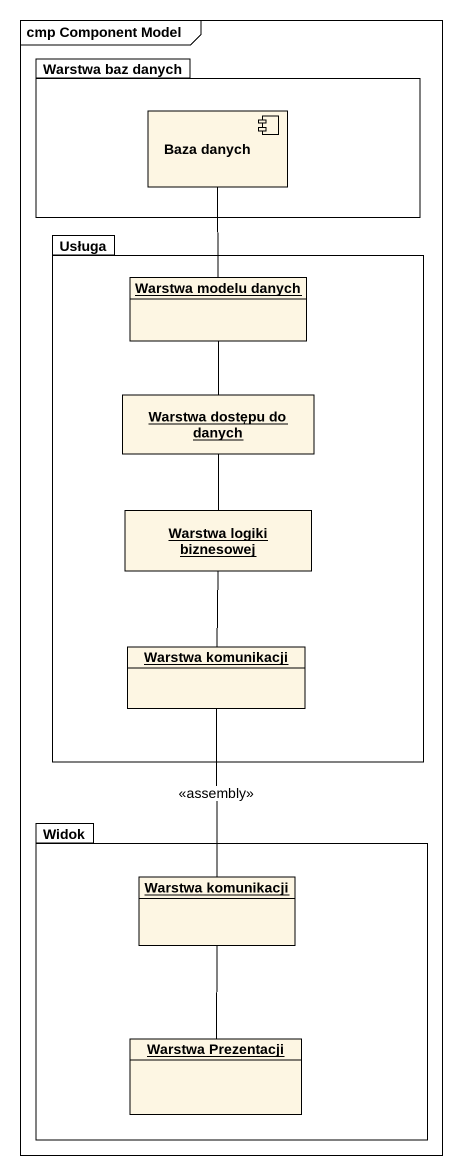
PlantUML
@startuml
mainframe cmp Component Model
allowmixing
hide circle
hide empty members
package "Warstwa baz danych" as Warstwa_baz_danych {
  component "Baza danych" as Baza_danych
}
package Usługa {
  object "Warstwa modelu danych" as Warstwa_modelu_danych
  object "Warstwa dostępu do danych" as Warstwa_dostępu_do_danych
  object "Warstwa logiki biznesowej" as Warstwa_logiki_biznesowej
  object "Warstwa komunikacji" as Warstwa_komunikacji
}
package Widok {
  object "Warstwa komunikacji" as Warstwa_komunikacji_2
  object "Warstwa Prezentacji" as Warstwa_Prezentacji
}
Warstwa_modelu_danych -up- Baza_danych
Warstwa_modelu_danych -- Warstwa_dostępu_do_danych
Warstwa_dostępu_do_danych -- Warstwa_logiki_biznesowej
Warstwa_logiki_biznesowej -- Warstwa_komunikacji
Warstwa_komunikacji -- Warstwa_komunikacji_2 : <<assembly>>
Warstwa_komunikacji_2 -- Warstwa_Prezentacji
@enduml
